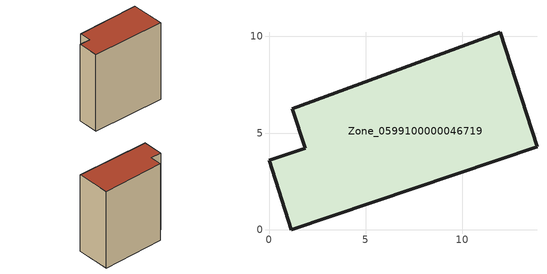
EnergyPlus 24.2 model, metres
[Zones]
Zone_0599100000046719
 floor ground (C_G): 11.95,10.22 13.86,4.3 1.15,0 0,3.61 1.87,4.21 1.2,6.26 z0
 wall outside (C_F): 13.86,4.3 11.95,10.22 1.2,6.26 1.87,4.21 0,3.61 1.15,0 13.86,4.3 z0:14.15
 roof outside (C_R): 1.15,0 13.86,4.3 11.95,10.22 1.2,6.26 1.87,4.21 0,3.61 z14.15
[BUILDING]
Pand.0599100000046719: North Axis=0; Terrain=City; Loads Convergence Tolerance Value=0.04; Temperature Convergence Tolerance Value=0.4; Solar Distribution=FullExterior; Maximum Number of Warmup Days=25; Minimum Number of Warmup Days=1
[Site:Location]
Rotterdam.The.Hague.AP_ZH_NLD Design_Conditions: Latitude=51.96; Longitude=4.45; Time Zone=1; Elevation=-4.5
[SITE:GROUNDTEMPERATURE:BUILDINGSURFACE]
18, 18, 18, 18, 18, 18, 18, 18, 18, 18, 18, 18
[MATERIAL] Thermal Absorptance=0.9; Solar Absorptance=0.7; Visible Absorptance=0.7
Name | Roughness | Thickness | Conductivity | Density | Specific Heat
G.TC.1946 | MediumSmooth | 0.15 | 1 | 540 | 1210
F.TC.1946 | Rough | 0.3 | 0.857143 | 1920 | 840
R.TC.1946 | MediumRough | 0.2 | 0.909091 | 1500 | 1000
[CONSTRUCTION]
C_G: G.TC.1946
C_F: F.TC.1946
C_R: R.TC.1946
[ZONE]
Zone_0599100000046719: Type=1; Multiplier=1; Ceiling Height=Autocalculate; Volume=Autocalculate; Floor Area=autocalculate; Part of Total Floor Area=Yes
[ZONEINFILTRATION:DESIGNFLOWRATE]
Infil_Zone_0599100000046719: Zone or ZoneList or Space or SpaceList=Zone_0599100000046719; Schedule=AlwaysOn; Design Flow Rate Calculation Method=Flow/Area; Flow Rate per Floor Area=0.003; Constant Term Coefficient=1; Temperature Term Coefficient=0; Velocity Term Coefficient=0; Velocity Squared Term Coefficient=0
[HVACTEMPLATE:ZONE:IDEALLOADSAIRSYSTEM]
Zone_0599100000046719: Maximum Heating Supply Air Temperature=50; Minimum Cooling Supply Air Temperature=13; Maximum Heating Supply Air Humidity Ratio=0.0156; Minimum Cooling Supply Air Humidity Ratio=0.0077; Heating Limit=NoLimit; Cooling Limit=NoLimit; Dehumidification Control Type=ConstantSensibleHeatRatio; Cooling Sensible Heat Ratio=0.7; Dehumidification Setpoint=60; Humidification Control Type=None; Humidification Setpoint=30; Outdoor Air Method=None; Outdoor Air Flow Rate per Person=0.00944; Outdoor Air Flow Rate per Zone Floor Area=0; Outdoor Air Flow Rate per Zone=0; Demand Controlled Ventilation Type=None; Outdoor Air Economizer Type=NoEconomizer; Heat Recovery Type=None; Sensible Heat Recovery Effectiveness=0.7; Latent Heat Recovery Effectiveness=0.65
[ZONECONTROL:THERMOSTAT]
ThermostatControl_Zone_0599100000046719: Zone or ZoneList=Zone_0599100000046719; Control Type Schedule=DualSetpointControlType; Control 1=Thermostat_Zone_0599100000046719; Temperature Difference Between Cutout And Setpoint=0
[THERMOSTATSETPOINT:DUALSETPOINT]
Thermostat_Zone_0599100000046719: Heating Setpoint Temperature Schedule=HeatingSetpoint_Zone_0599100000046719; Cooling Setpoint Temperature Schedule=CoolingSetpoint_Zone_0599100000046719
[SCHEDULE:COMPACT]
HeatingSetpoint_Zone_0599100000046719: Through: 12/31, For: AllDays, Until: 24:00, 21
CoolingSetpoint_Zone_0599100000046719: Through: 12/31, For: AllDays, Until: 24:00, 24
DualSetpointControlType: Through: 12/31, For: AllDays, Until: 24:00, 4
AlwaysOn: Through: 12/31, For: AllDays, Until: 24:00, 1
